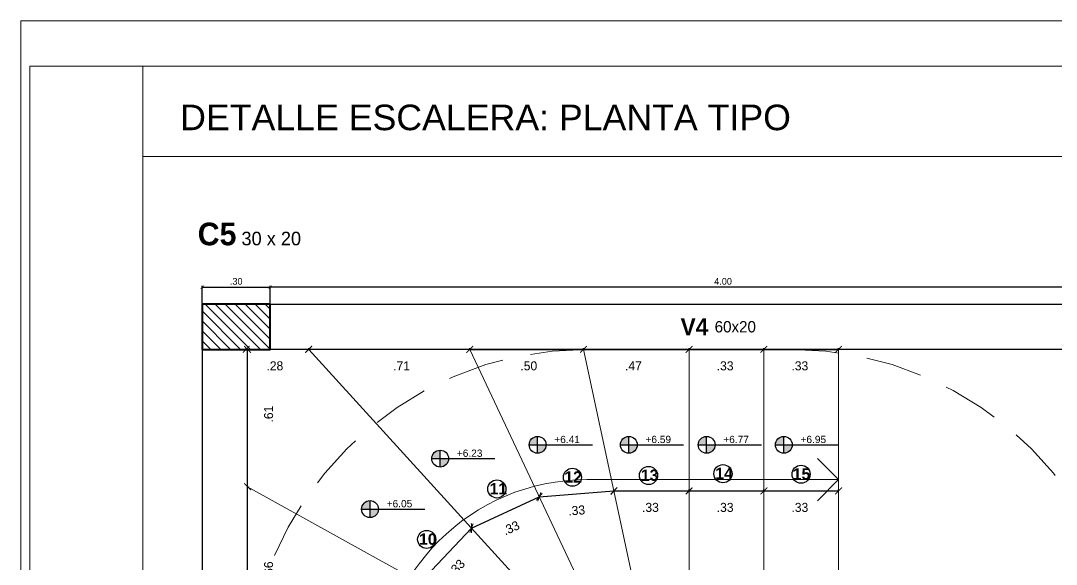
# Model space of a CAD drawing. Header units: millimetres. Extents: x -7 to 1246, y -1 to 1401.
# Drawn here: x -7.17 to 15.69, y 16.87 to 28.86 of the extents above; entities that cross this region are included whole.
import ezdxf
from ezdxf.enums import TextEntityAlignment as Align

# ---------------------------------------------------------------- set-up
doc = ezdxf.new("R2010")
doc.units = ezdxf.units.MM
doc.linetypes.add('HIDDEN', pattern=[0.375, 0.25, -0.125])
for name, color, linetype, lineweight in [('Anotaciones', 250, 'Continuous', 5), ('Columnas', 7, 'Continuous', 40), ('Cotas', 152, 'Continuous', 5), ('HATCH', 250, 'Continuous', 15), ('Muros', 7, 'Continuous', 30), ('Proyeccion', 252, 'HIDDEN', 13), ('Textos', 250, 'Continuous', 15), ('Vista', 252, 'Continuous', 13)]:
    doc.layers.add(name, color=color, linetype=linetype, lineweight=lineweight)
doc.layers.add('texto estructura', color=250, linetype='Continuous')
doc.styles.add('CENTURYGOTIC', font='GOTHIC.TTF')
doc.styles.add('Estilo_Generado_2', font='GOTHICB.TTF')
doc.styles.add('Gotic', font='GOTHIC.TTF')
doc.styles.get("Standard").update_dxf_attribs({"font": 'arial.ttf'})
doc.dimstyles.new('1 20', dxfattribs={"dimtxt": 0.15, "dimasz": 0.08, "dimexe": 0.03, "dimexo": 0.02, "dimgap": 0.05, "dimtad": 1, "dimlfac": 0.2, "dimzin": 4, "dimdsep": 46, "dimtxsty": 'CENTURYGOTIC', "dimblk": 'ARCHTICK', "dimcen": 0.06, "dimclrd": 256, "dimclre": 256, "dimclrt": 251, "dimadec": 0, "dimazin": 0, "dimtfac": 1, "dimtofl": 0, "dimtmove": 2, "dimatfit": 3, "dimldrblk": 'ARCHTICK', "dimfxl": 1, "dimtolj": 1, "dimtzin": 0, "dimarcsym": 0})
doc.dimstyles.new('Cota 1-20', dxfattribs={"dimtxt": 0.2, "dimasz": 0.15, "dimexe": 0.03, "dimexo": 0.02, "dimgap": 0.05, "dimtad": 1, "dimlfac": 0.2, "dimzin": 4, "dimdsep": 46, "dimtxsty": 'CENTURYGOTIC', "dimblk": 'ARCHTICK', "dimcen": 0.6, "dimclrd": 256, "dimclre": 256, "dimclrt": 256, "dimadec": 0, "dimazin": 0, "dimtfac": 1, "dimtofl": 0, "dimtmove": 2, "dimatfit": 3, "dimldrblk": 'ARCHTICK', "dimfxl": 1, "dimtolj": 1, "dimtzin": 0, "dimarcsym": 0})

# ---------------------------------------------------------------- blocks, each defined once
blk = doc.blocks.new('_ArchTick')
at = {"color": 0, "linetype": 'ByBlock', "const_width": 0.15}
blk.add_lwpolyline([(-0.5, -0.5), (0.5, 0.5)], dxfattribs=at)
blk = doc.blocks.new('*D639')
at = {"layer": 'Cotas', "lineweight": -2, "transparency": 16777216}
for p, q in [((-1.666, 22.391), (-1.666, 23.012)), ((18.334, 22.982), (-1.666, 22.982)), ((18.334, 22.391), (18.334, 23.012))]:
    blk.add_line(p, q, dxfattribs=at)
at = {"layer": 'Defpoints', "color": 0, "transparency": 16777216}
for p in [(-1.666, 22.982), (-1.666, 22.371), (18.334, 22.371)]:
    blk.add_point(p, dxfattribs=at)
at = {"layer": 'Cotas', "lineweight": -2, "transparency": 16777216, "xscale": 0.08, "yscale": 0.08, "zscale": 0.08, "rotation": 180}
blk.add_blockref('_ArchTick', (-1.666, 22.982), dxfattribs=at)
at = {"layer": 'Cotas', "lineweight": -2, "transparency": 16777216, "xscale": 0.08, "yscale": 0.08, "zscale": 0.08}
blk.add_blockref('_ArchTick', (18.334, 22.982), dxfattribs=at)
at = {"layer": 'Cotas', "color": 251, "transparency": 16777216, "insert": (8.334, 23.111), "char_height": 0.15, "attachment_point": 5, "style": 'CENTURYGOTIC'}
blk.add_mtext('\\A1;4.00', dxfattribs=at)
blk = doc.blocks.new('*D640')
at = {"layer": 'Cotas', "lineweight": -2, "transparency": 16777216}
for p, q in [((-3.166, 22.63), (-3.166, 23.012)), ((-3.166, 22.982), (-1.666, 22.982)), ((-1.666, 22.391), (-1.666, 23.012))]:
    blk.add_line(p, q, dxfattribs=at)
at = {"layer": 'Defpoints', "color": 0, "transparency": 16777216}
for p in [(-1.666, 22.982), (-3.166, 22.61), (-1.666, 22.371)]:
    blk.add_point(p, dxfattribs=at)
at = {"layer": 'Cotas', "lineweight": -2, "transparency": 16777216, "xscale": 0.08, "yscale": 0.08, "zscale": 0.08, "rotation": 180}
blk.add_blockref('_ArchTick', (-3.166, 22.982), dxfattribs=at)
at = {"layer": 'Cotas', "lineweight": -2, "transparency": 16777216, "xscale": 0.08, "yscale": 0.08, "zscale": 0.08}
blk.add_blockref('_ArchTick', (-1.666, 22.982), dxfattribs=at)
at = {"layer": 'Cotas', "color": 251, "transparency": 16777216, "insert": (-2.416, 23.111), "char_height": 0.15, "attachment_point": 5, "style": 'CENTURYGOTIC'}
blk.add_mtext('\\A1;.30', dxfattribs=at)
blk = doc.blocks.new('*D649')
at = {"layer": 'Cotas', "lineweight": -2, "transparency": 16777216}
for p, q in [((9.234, 18.505), (9.234, 18.515)), ((9.234, 18.485), (10.883, 18.485)), ((10.883, 18.505), (10.883, 18.515))]:
    blk.add_line(p, q, dxfattribs=at)
at = {"layer": 'Defpoints', "color": 0, "transparency": 16777216}
for p in [(9.234, 18.485), (10.883, 18.485), (10.883, 18.485)]:
    blk.add_point(p, dxfattribs=at)
at = {"layer": 'Cotas', "lineweight": -2, "transparency": 16777216, "xscale": 0.15, "yscale": 0.15, "zscale": 0.15, "rotation": 180}
blk.add_blockref('_ArchTick', (9.234, 18.485), dxfattribs=at)
at = {"layer": 'Cotas', "lineweight": -2, "transparency": 16777216, "xscale": 0.15, "yscale": 0.15, "zscale": 0.15}
blk.add_blockref('_ArchTick', (10.883, 18.485), dxfattribs=at)
at = {"layer": 'Cotas', "transparency": 16777216, "insert": (10.029, 18.12), "char_height": 0.2, "attachment_point": 5, "style": 'CENTURYGOTIC'}
blk.add_mtext('\\A1;.33', dxfattribs=at)
blk = doc.blocks.new('*D650')
at = {"layer": 'Cotas', "lineweight": -2, "transparency": 16777216}
for p, q in [((7.584, 18.505), (7.584, 18.515)), ((7.584, 18.485), (9.234, 18.485)), ((9.234, 18.505), (9.234, 18.515))]:
    blk.add_line(p, q, dxfattribs=at)
at = {"layer": 'Defpoints', "color": 0, "transparency": 16777216}
for p in [(7.584, 18.485), (9.234, 18.485), (9.234, 18.485)]:
    blk.add_point(p, dxfattribs=at)
at = {"layer": 'Cotas', "lineweight": -2, "transparency": 16777216, "xscale": 0.15, "yscale": 0.15, "zscale": 0.15, "rotation": 180}
blk.add_blockref('_ArchTick', (7.584, 18.485), dxfattribs=at)
at = {"layer": 'Cotas', "lineweight": -2, "transparency": 16777216, "xscale": 0.15, "yscale": 0.15, "zscale": 0.15}
blk.add_blockref('_ArchTick', (9.234, 18.485), dxfattribs=at)
at = {"layer": 'Cotas', "transparency": 16777216, "insert": (8.379, 18.12), "char_height": 0.2, "attachment_point": 5, "style": 'CENTURYGOTIC'}
blk.add_mtext('\\A1;.33', dxfattribs=at)
blk = doc.blocks.new('*D577')
at = {"layer": 'Cotas', "lineweight": -2, "transparency": 16777216}
for p, q in [((5.925, 18.505), (5.925, 18.515)), ((5.925, 18.485), (7.584, 18.485)), ((7.584, 18.505), (7.584, 18.515))]:
    blk.add_line(p, q, dxfattribs=at)
at = {"layer": 'Defpoints', "color": 0, "transparency": 16777216}
for p in [(5.925, 18.485), (7.584, 18.485), (7.584, 18.485)]:
    blk.add_point(p, dxfattribs=at)
at = {"layer": 'Cotas', "lineweight": -2, "transparency": 16777216, "xscale": 0.15, "yscale": 0.15, "zscale": 0.15, "rotation": 180}
blk.add_blockref('_ArchTick', (5.925, 18.485), dxfattribs=at)
at = {"layer": 'Cotas', "lineweight": -2, "transparency": 16777216, "xscale": 0.15, "yscale": 0.15, "zscale": 0.15}
blk.add_blockref('_ArchTick', (7.584, 18.485), dxfattribs=at)
at = {"layer": 'Cotas', "transparency": 16777216, "insert": (6.73, 18.12), "char_height": 0.2, "attachment_point": 5, "style": 'CENTURYGOTIC'}
blk.add_mtext('\\A1;.33', dxfattribs=at)
blk = doc.blocks.new('*D578')
at = {"layer": 'Cotas', "lineweight": -2, "transparency": 16777216}
for p, q in [((4.274, 18.376), (4.273, 18.386)), ((4.276, 18.356), (5.925, 18.485)), ((5.923, 18.505), (5.922, 18.515))]:
    blk.add_line(p, q, dxfattribs=at)
at = {"layer": 'Defpoints', "color": 0, "transparency": 16777216}
for p in [(4.276, 18.356), (5.925, 18.485), (5.925, 18.485)]:
    blk.add_point(p, dxfattribs=at)
at = {"layer": 'Cotas', "lineweight": -2, "transparency": 16777216, "xscale": 0.15, "yscale": 0.15, "zscale": 0.15}
for p, rotation in [((5.925, 18.485), 4.461598424622991), ((4.276, 18.356), 184.461598424623)]:
    blk.add_blockref('_ArchTick', p, dxfattribs=dict(at, rotation=rotation))
at = {"layer": 'Cotas', "transparency": 16777216, "insert": (5.101, 18.055), "char_height": 0.2, "attachment_point": 5, "rotation": 4.4616, "style": 'CENTURYGOTIC'}
blk.add_mtext('\\A1;.33', dxfattribs=at)
blk = doc.blocks.new('*D579')
at = {"layer": 'Cotas', "lineweight": -2, "transparency": 16777216}
for p, q in [((2.778, 17.664), (4.276, 18.356)), ((4.267, 18.374), (4.263, 18.383)), ((2.77, 17.682), (2.765, 17.691))]:
    blk.add_line(p, q, dxfattribs=at)
at = {"layer": 'Defpoints', "color": 0, "transparency": 16777216}
for p in [(4.276, 18.356), (4.276, 18.356), (2.778, 17.664)]:
    blk.add_point(p, dxfattribs=at)
at = {"layer": 'Cotas', "lineweight": -2, "transparency": 16777216, "xscale": 0.15, "yscale": 0.15, "zscale": 0.15}
for p, rotation in [((4.276, 18.356), 24.79764715604878), ((2.778, 17.664), 204.7976471560488)]:
    blk.add_blockref('_ArchTick', p, dxfattribs=dict(at, rotation=rotation))
at = {"layer": 'Cotas', "transparency": 16777216, "insert": (3.653, 17.667), "char_height": 0.2, "attachment_point": 5, "rotation": 24.7976, "style": 'CENTURYGOTIC'}
blk.add_mtext('\\A1;.33', dxfattribs=at)
blk = doc.blocks.new('*D580')
at = {"layer": 'Cotas', "lineweight": -2, "transparency": 16777216}
for p, q in [((1.643, 16.467), (2.778, 17.664)), ((2.764, 17.678), (2.756, 17.685)), ((1.629, 16.481), (1.621, 16.488))]:
    blk.add_line(p, q, dxfattribs=at)
at = {"layer": 'Defpoints', "color": 0, "transparency": 16777216}
for p in [(2.778, 17.664), (2.778, 17.664), (1.643, 16.467)]:
    blk.add_point(p, dxfattribs=at)
at = {"layer": 'Cotas', "lineweight": -2, "transparency": 16777216, "xscale": 0.15, "yscale": 0.15, "zscale": 0.15}
for p, rotation in [((2.778, 17.664), 46.53176477097072), ((1.643, 16.467), 226.5317647709708)]:
    blk.add_blockref('_ArchTick', p, dxfattribs=dict(at, rotation=rotation))
at = {"layer": 'Cotas', "transparency": 16777216, "insert": (2.455, 16.793), "char_height": 0.2, "attachment_point": 5, "rotation": 46.5318, "style": 'CENTURYGOTIC'}
blk.add_mtext('\\A1;.33', dxfattribs=at)
blk = doc.blocks.new('aqweqwqq')
at = {"layer": 'HATCH', "true_color": 0x2776bb}
h = blk.add_hatch(color=152, dxfattribs=at)
h.paths.add_polyline_path([(240.9884, 301.1046, 0.414214), (240.9471, 301.0632), (240.9884, 301.0632)])
h.paths.add_polyline_path([(240.9884, 301.0632), (240.9471, 301.0632, 0.414214), (240.9884, 301.0219)])
h.paths.add_polyline_path([(240.9884, 301.1046), (240.9884, 301.0632), (240.9884, 301.0219, 0.414214), (241.0298, 301.0632, 0.414214)])
for p, q in [((240.3286, 303.4882), (240.3286, 302.3382)), ((240.6585, 303.4882), (240.6585, 302.3382)), ((240.9884, 303.4882), (240.9884, 302.2692)), ((239.6019, 301.7726), (238.5889, 301.2111)), ((240.9884, 301.7073), (240.9884, 300.4882)), ((240.3286, 301.6382), (240.3286, 300.4882)), ((240.6585, 301.6382), (240.6585, 300.4882))]:
    blk.add_line(p, q)
at = {"color": 152, "true_color": 0x2776bb}
blk.add_lwpolyline([(240.8952, 303.0065), (240.9884, 302.9132), (240.8952, 302.82)], dxfattribs=at)
blk.add_lwpolyline([(240.9884, 301.0632), (239.8776, 301.0632, -1), (239.8776, 302.9132), (240.9884, 302.9132)], format="xyb", dxfattribs=at)
blk.add_lwpolyline([(239.8776, 301.6382, -1), (239.8776, 302.3382), (240.7797, 302.3382, -1), (240.7797, 301.6382)], format="xyb", close=True)
blk.add_circle((240.9884, 301.0632), 0.0414, dxfattribs=at)
at = {"layer": 'HATCH'}
for p, q in [((239.7271, 302.3042), (238.6486, 303.4882)), ((239.9024, 302.3382), (239.3599, 303.4882)), ((240.1096, 302.3382), (239.8623, 303.4882)), ((239.6019, 302.2039), (238.3786, 302.8819)), ((239.545, 302.0975), (238.3786, 302.2208)), ((239.545, 301.879), (238.3786, 301.7556)), ((239.6019, 301.7726), (238.3786, 301.0946)), ((239.7271, 301.6722), (238.6486, 300.4882)), ((239.9024, 301.6382), (239.3599, 300.4882)), ((240.1096, 301.6382), (239.8623, 300.4882))]:
    blk.add_line(p, q, dxfattribs=at)
blk = doc.blocks.new('esc')
at = {"layer": 'Columnas'}
blk.add_lwpolyline([(198.2062, 303.9678), (198.5062, 303.9678), (198.5062, 304.1678), (198.2062, 304.1678)], close=True, dxfattribs=at)
at = {"layer": 'Muros'}
for points in [[(198.5062, 303.9678), (198.5062, 304.1678), (202.5062, 304.1678), (202.5062, 303.9678)], [(198.2062, 300.9678), (198.4062, 300.9678), (198.4062, 303.9678), (198.2062, 303.9678)]]:
    blk.add_lwpolyline(points, close=True, dxfattribs=at)
at = {"layer": 'Proyeccion'}
blk.add_lwpolyline([(199.9051, 300.9678, -1), (199.9051, 303.9678), (200.8073, 303.9678, -1), (200.8073, 300.9678)], format="xyb", close=True, dxfattribs=at)
at = {"layer": 'HATCH'}
blk.add_blockref('aqweqwqq', (-39.9724, 0.4796), dxfattribs=at)
blk = doc.blocks.new('*D599')
at = {"layer": 'Cotas', "lineweight": -2, "transparency": 16777216}
for p, q in [((9.234, 21.63), (9.234, 21.64)), ((9.234, 21.61), (10.883, 21.61)), ((10.883, 21.63), (10.883, 21.64))]:
    blk.add_line(p, q, dxfattribs=at)
at = {"layer": 'Defpoints', "color": 0, "transparency": 16777216}
for p in [(9.234, 21.61), (10.883, 21.61), (10.883, 21.61)]:
    blk.add_point(p, dxfattribs=at)
at = {"layer": 'Cotas', "lineweight": -2, "transparency": 16777216, "xscale": 0.15, "yscale": 0.15, "zscale": 0.15, "rotation": 180}
blk.add_blockref('_ArchTick', (9.234, 21.61), dxfattribs=at)
at = {"layer": 'Cotas', "lineweight": -2, "transparency": 16777216, "xscale": 0.15, "yscale": 0.15, "zscale": 0.15}
blk.add_blockref('_ArchTick', (10.883, 21.61), dxfattribs=at)
at = {"layer": 'Cotas', "transparency": 16777216, "insert": (10.029, 21.245), "char_height": 0.2, "attachment_point": 5, "style": 'CENTURYGOTIC'}
blk.add_mtext('\\A1;.33', dxfattribs=at)
blk = doc.blocks.new('*D600')
at = {"layer": 'Cotas', "lineweight": -2, "transparency": 16777216}
for p, q in [((7.584, 21.63), (7.584, 21.64)), ((7.584, 21.61), (9.234, 21.61)), ((9.234, 21.63), (9.234, 21.64))]:
    blk.add_line(p, q, dxfattribs=at)
at = {"layer": 'Defpoints', "color": 0, "transparency": 16777216}
for p in [(7.584, 21.61), (9.234, 21.61), (9.234, 21.61)]:
    blk.add_point(p, dxfattribs=at)
at = {"layer": 'Cotas', "lineweight": -2, "transparency": 16777216, "xscale": 0.15, "yscale": 0.15, "zscale": 0.15, "rotation": 180}
blk.add_blockref('_ArchTick', (7.584, 21.61), dxfattribs=at)
at = {"layer": 'Cotas', "lineweight": -2, "transparency": 16777216, "xscale": 0.15, "yscale": 0.15, "zscale": 0.15}
blk.add_blockref('_ArchTick', (9.234, 21.61), dxfattribs=at)
at = {"layer": 'Cotas', "transparency": 16777216, "insert": (8.379, 21.245), "char_height": 0.2, "attachment_point": 5, "style": 'CENTURYGOTIC'}
blk.add_mtext('\\A1;.33', dxfattribs=at)
blk = doc.blocks.new('*D601')
at = {"layer": 'Cotas', "lineweight": -2, "transparency": 16777216}
for p, q in [((5.253, 21.63), (5.253, 21.64)), ((5.253, 21.61), (7.584, 21.61)), ((7.584, 21.63), (7.584, 21.64))]:
    blk.add_line(p, q, dxfattribs=at)
at = {"layer": 'Defpoints', "color": 0, "transparency": 16777216}
for p in [(5.253, 21.61), (7.584, 21.61), (7.584, 21.61)]:
    blk.add_point(p, dxfattribs=at)
at = {"layer": 'Cotas', "lineweight": -2, "transparency": 16777216, "xscale": 0.15, "yscale": 0.15, "zscale": 0.15, "rotation": 180}
blk.add_blockref('_ArchTick', (5.253, 21.61), dxfattribs=at)
at = {"layer": 'Cotas', "lineweight": -2, "transparency": 16777216, "xscale": 0.15, "yscale": 0.15, "zscale": 0.15}
blk.add_blockref('_ArchTick', (7.584, 21.61), dxfattribs=at)
at = {"layer": 'Cotas', "transparency": 16777216, "insert": (6.354, 21.245), "char_height": 0.2, "attachment_point": 5, "style": 'CENTURYGOTIC'}
blk.add_mtext('\\A1;.47', dxfattribs=at)
blk = doc.blocks.new('*D602')
at = {"layer": 'Cotas', "lineweight": -2, "transparency": 16777216}
for p, q in [((2.741, 21.63), (2.741, 21.64)), ((2.741, 21.61), (5.253, 21.61)), ((5.253, 21.63), (5.253, 21.64))]:
    blk.add_line(p, q, dxfattribs=at)
at = {"layer": 'Defpoints', "color": 0, "transparency": 16777216}
for p in [(2.741, 21.61), (5.253, 21.61), (5.253, 21.61)]:
    blk.add_point(p, dxfattribs=at)
at = {"layer": 'Cotas', "lineweight": -2, "transparency": 16777216, "xscale": 0.15, "yscale": 0.15, "zscale": 0.15, "rotation": 180}
blk.add_blockref('_ArchTick', (2.741, 21.61), dxfattribs=at)
at = {"layer": 'Cotas', "lineweight": -2, "transparency": 16777216, "xscale": 0.15, "yscale": 0.15, "zscale": 0.15}
blk.add_blockref('_ArchTick', (5.253, 21.61), dxfattribs=at)
at = {"layer": 'Cotas', "transparency": 16777216, "insert": (4.044, 21.245), "char_height": 0.2, "attachment_point": 5, "style": 'CENTURYGOTIC'}
blk.add_mtext('\\A1;.50', dxfattribs=at)
blk = doc.blocks.new('*D603')
at = {"layer": 'Cotas', "lineweight": -2, "transparency": 16777216}
for p, q in [((-0.816, 21.63), (-0.816, 21.64)), ((2.741, 21.61), (-0.816, 21.61)), ((2.741, 21.63), (2.741, 21.64))]:
    blk.add_line(p, q, dxfattribs=at)
at = {"layer": 'Defpoints', "color": 0, "transparency": 16777216}
for p in [(-0.816, 21.61), (-0.816, 21.61), (2.741, 21.61)]:
    blk.add_point(p, dxfattribs=at)
at = {"layer": 'Cotas', "lineweight": -2, "transparency": 16777216, "xscale": 0.15, "yscale": 0.15, "zscale": 0.15, "rotation": 180}
blk.add_blockref('_ArchTick', (-0.816, 21.61), dxfattribs=at)
at = {"layer": 'Cotas', "lineweight": -2, "transparency": 16777216, "xscale": 0.15, "yscale": 0.15, "zscale": 0.15}
blk.add_blockref('_ArchTick', (2.741, 21.61), dxfattribs=at)
at = {"layer": 'Cotas', "transparency": 16777216, "insert": (1.235, 21.245), "char_height": 0.2, "attachment_point": 5, "style": 'CENTURYGOTIC'}
blk.add_mtext('\\A1;.71', dxfattribs=at)
blk = doc.blocks.new('*D604')
at = {"layer": 'Cotas', "lineweight": -2, "transparency": 16777216}
for p, q in [((-2.196, 21.63), (-2.196, 21.64)), ((-0.816, 21.61), (-2.196, 21.61)), ((-0.816, 21.63), (-0.816, 21.64))]:
    blk.add_line(p, q, dxfattribs=at)
at = {"layer": 'Defpoints', "color": 0, "transparency": 16777216}
for p in [(-2.196, 21.61), (-2.196, 21.61), (-0.816, 21.61)]:
    blk.add_point(p, dxfattribs=at)
at = {"layer": 'Cotas', "lineweight": -2, "transparency": 16777216, "xscale": 0.15, "yscale": 0.15, "zscale": 0.15, "rotation": 180}
blk.add_blockref('_ArchTick', (-2.196, 21.61), dxfattribs=at)
at = {"layer": 'Cotas', "lineweight": -2, "transparency": 16777216, "xscale": 0.15, "yscale": 0.15, "zscale": 0.15}
blk.add_blockref('_ArchTick', (-0.816, 21.61), dxfattribs=at)
at = {"layer": 'Cotas', "transparency": 16777216, "insert": (-1.563, 21.245), "char_height": 0.2, "attachment_point": 5, "style": 'CENTURYGOTIC'}
blk.add_mtext('\\A1;.28', dxfattribs=at)
blk = doc.blocks.new('*D605')
at = {"layer": 'Cotas', "lineweight": -2, "transparency": 16777216}
for p, q in [((-2.186, 21.61), (-2.196, 21.61)), ((-2.166, 18.578), (-2.166, 21.61)), ((-2.146, 18.578), (-2.136, 18.578))]:
    blk.add_line(p, q, dxfattribs=at)
at = {"layer": 'Defpoints', "color": 0, "transparency": 16777216}
for p in [(-2.166, 21.61), (-2.166, 21.61), (-2.166, 18.578)]:
    blk.add_point(p, dxfattribs=at)
at = {"layer": 'Cotas', "lineweight": -2, "transparency": 16777216, "xscale": 0.15, "yscale": 0.15, "zscale": 0.15}
for p, rotation in [((-2.166, 21.61), 90), ((-2.166, 18.578), 270)]:
    blk.add_blockref('_ArchTick', p, dxfattribs=dict(at, rotation=rotation))
at = {"layer": 'Cotas', "transparency": 16777216, "insert": (-1.701, 20.181), "char_height": 0.2, "attachment_point": 5, "rotation": 90, "style": 'CENTURYGOTIC'}
blk.add_mtext('\\A1;.61', dxfattribs=at)
blk = doc.blocks.new('*D606')
at = {"layer": 'Cotas', "lineweight": -2, "transparency": 16777216}
for p, q in [((-2.166, 15.273), (-2.166, 18.578)), ((-2.146, 18.578), (-2.136, 18.578)), ((-2.146, 15.273), (-2.136, 15.273))]:
    blk.add_line(p, q, dxfattribs=at)
at = {"layer": 'Defpoints', "color": 0, "transparency": 16777216}
for p in [(-2.166, 18.578), (-2.166, 18.578), (-2.166, 15.273)]:
    blk.add_point(p, dxfattribs=at)
at = {"layer": 'Cotas', "lineweight": -2, "transparency": 16777216, "xscale": 0.15, "yscale": 0.15, "zscale": 0.15}
for p, rotation in [((-2.166, 18.578), 90), ((-2.166, 15.273), 270)]:
    blk.add_blockref('_ArchTick', p, dxfattribs=dict(at, rotation=rotation))
at = {"layer": 'Cotas', "transparency": 16777216, "insert": (-1.701, 16.743), "char_height": 0.2, "attachment_point": 5, "rotation": 90, "style": 'CENTURYGOTIC'}
blk.add_mtext('\\A1;.66', dxfattribs=at)
blk = doc.blocks.new('Cota de nivel planta')
h = blk.add_hatch(color=256)
h.dxf.hatch_style = 1
h.paths.add_polyline_path([(0.466, 0), (0, 0), (0, -0.466, 0.414214)])
h.paths.add_polyline_path([(0, 0), (0, 0.466, 0.414214), (-0.466, 0)])
for p, q in [((-0.466, 0), (0.466, 0)), ((0, -0.466), (0, 0.466)), ((0.466, 0), (3.023, 0))]:
    blk.add_line(p, q)
blk.add_circle((0, 0), 0.466)
blk.add_attdef('NIVEL', text='', height=0.4).set_placement((1.628, 0.1), align=Align.CENTER)

msp = doc.modelspace()

# ---------------------------------------------------------------- hatches: boundary and pattern name
at = {"layer": 'HATCH', "true_color": 0x000000}
h = msp.add_hatch(dxfattribs=at)
h.set_pattern_fill('ANSI31', color=18, scale=0.049, angle=90)
h.set_pattern_definition([(135, (-196.26747, -285.19869), (-0.11000814, -0.11000814), [])])
h.paths.add_polyline_path([(-1.666, 22.61), (-3.166, 22.61), (-3.166, 21.61), (-2.166, 21.61), (-1.666, 21.61)])
h.paths.add_polyline_path([(-1.666, 6.61), (-3.166, 6.61), (-3.166, 5.61), (-1.666, 5.61)])

# ---------------------------------------------------------------- linework, layer by layer
at = {"lineweight": 13}
msp.add_lwpolyline([(-7.175, -0.835), (34.825, -0.835), (34.825, 28.865), (-7.175, 28.865)], close=True, dxfattribs=at)
at = {"lineweight": 13, "ltscale": 0.05}
msp.add_lwpolyline([(-4.475, 0.165), (33.825, 0.165), (33.825, 27.865), (-6.975, 27.865)], dxfattribs=at)
at = {"lineweight": 13}
msp.add_lwpolyline([(-4.475, 27.865), (-4.475, 0.165), (-6.975, 0.165), (-6.975, 27.865)], dxfattribs=at)
for centre in [(5.008, 18.787), (6.688, 18.826), (8.331, 18.865), (10.056, 18.854), (3.339, 18.529), (1.79, 17.415)]:
    msp.add_circle(centre, 0.2)
at = {"layer": 'Vista'}
msp.add_line((-4.475, 25.865), (33.825, 25.865), dxfattribs=at)

# ---------------------------------------------------------------- block references
at = {"xscale": 5, "yscale": 5, "zscale": 5}
msp.add_blockref('esc', (-994.197, -1498.229), dxfattribs=at)
ref = msp.add_blockref('Cota de nivel planta', (4.239, 19.502), dxfattribs=dict(xscale=0.4, yscale=0.4, zscale=0.4))
ref.add_attrib('NIVEL', '+6.41', dxfattribs={"layer": 'Anotaciones', "height": 0.16}).set_placement((4.89, 19.542), align=Align.CENTER)
ref = msp.add_blockref('Cota de nivel planta', (6.252, 19.502), dxfattribs=dict(xscale=0.4, yscale=0.4, zscale=0.4))
ref.add_attrib('NIVEL', '+6.59', dxfattribs={"layer": 'Anotaciones', "height": 0.16}).set_placement((6.903, 19.542), align=Align.CENTER)
ref = msp.add_blockref('Cota de nivel planta', (7.971, 19.502), dxfattribs=dict(xscale=0.4, yscale=0.4, zscale=0.4))
ref.add_attrib('NIVEL', '+6.77', dxfattribs={"layer": 'Anotaciones', "height": 0.16}).set_placement((8.622, 19.542), align=Align.CENTER)
ref = msp.add_blockref('Cota de nivel planta', (9.675, 19.502), dxfattribs=dict(xscale=0.4, yscale=0.4, zscale=0.4))
ref.add_attrib('NIVEL', '+6.95', dxfattribs={"layer": 'Anotaciones', "height": 0.16}).set_placement((10.326, 19.542), align=Align.CENTER)
ref = msp.add_blockref('Cota de nivel planta', (2.087, 19.198), dxfattribs=dict(xscale=0.4, yscale=0.4, zscale=0.4))
ref.add_attrib('NIVEL', '+6.23', dxfattribs={"layer": 'Anotaciones', "height": 0.16}).set_placement((2.738, 19.238), align=Align.CENTER)
ref = msp.add_blockref('Cota de nivel planta', (0.538, 18.084), dxfattribs=dict(xscale=0.4, yscale=0.4, zscale=0.4))
ref.add_attrib('NIVEL', '+6.05', dxfattribs={"layer": 'Anotaciones', "height": 0.16}).set_placement((1.189, 18.124), align=Align.CENTER)

# ---------------------------------------------------------------- texts
at = {"layer": 'texto estructura', "linetype": 'Continuous', "insert": (9.059, 22.297), "char_height": 0.375, "attachment_point": 3, "line_spacing_factor": 0.97018, "style": 'Estilo_Generado_2'}
msp.add_mtext('\\A1;V4{\\fCentury Gothic|b0|i0|c0|p34; \\H0.66667x;60x20}', dxfattribs=at)
at = {"layer": 'Textos', "insert": (-3.654, 27.012), "char_height": 0.56404, "attachment_point": 1}
msp.add_mtext_dynamic_manual_height_columns('DETALLE ESCALERA: PLANTA TIPO', width=26.07968, gutter_width=2.82, heights=[0], dxfattribs=at)
at = {"layer": 'Textos', "insert": (-0.984, 24.407), "char_height": 0.75245, "width": 6.25312, "attachment_point": 3, "style": 'Gotic'}
msp.add_mtext('{\\fCentury Gothic|b1|i0|c0|p34;\\H0.6645x;C5\\fCentury Gothic|b0|i0|c0|p34;\\H0.6x; 30 x 20}', dxfattribs=at)
at = {"layer": 'Textos', "linetype": 'Continuous', "char_height": 0.25, "width": 21.5584, "attachment_point": 3, "style": 'Estilo_Generado_2'}
for s, insert in [('\\A1;\\pxql;{\\f@Arial Unicode MS|b1|i0|c0|p34;14}', (29.718, 18.996)), ('\\A1;\\pxql;{\\f@Arial Unicode MS|b1|i0|c0|p34;15}', (31.43, 18.985)), ('\\A1;\\pxql;{\\f@Arial Unicode MS|b1|i0|c0|p34;12}', (26.388, 18.919)), ('\\A1;\\pxql;{\\f@Arial Unicode MS|b1|i0|c0|p34;13}', (28.077, 18.958)), ('\\A1;\\pxql;{\\f@Arial Unicode MS|b1|i0|c0|p34;11}', (24.737, 18.66)), ('\\A1;\\pxql;{\\f@Arial Unicode MS|b1|i0|c0|p34;10}', (23.178, 17.546))]:
    msp.add_mtext(s, dxfattribs=dict(at, insert=insert))

# ---------------------------------------------------------------- dimensions: what is measured, and where the dimension line sits
at = {"layer": 'Cotas'}
dim = msp.add_linear_dim(base=(-1.666, 22.982), p1=(-3.166, 22.61), p2=(-1.666, 22.371), angle=180, dimstyle='1 20', dxfattribs=at)
dim.commit()
dim.dimension.update_dxf_attribs({"geometry": '*D640', "text_midpoint": (-2.416, 23.111)})
dim = msp.add_linear_dim(base=(-1.666, 22.982), p1=(18.334, 22.371), p2=(-1.666, 22.371), dimstyle='1 20', dxfattribs=at)
dim.commit()
dim.dimension.update_dxf_attribs({"geometry": '*D639', "text_midpoint": (8.334, 23.111)})
for base, p1, p2, angle, picture, middle in [((-2.196, 21.61), (-0.816, 21.61), (-2.196, 21.61), 180, '*D604', (-1.563, 21.245)), ((-2.166, 21.61), (-2.166, 18.578), (-2.166, 21.61), 90, '*D605', (-1.701, 20.181)), ((-0.816, 21.61), (2.741, 21.61), (-0.816, 21.61), 180, '*D603', (1.235, 21.245)), ((-2.166, 18.578), (-2.166, 15.273), (-2.166, 18.578), 90, '*D606', (-1.701, 16.743)), ((5.925, 18.485), (4.276, 18.356), (5.925, 18.485), 4.4616, '*D578', (5.101, 18.055)), ((4.276, 18.356), (2.778, 17.664), (4.276, 18.356), 24.7976, '*D579', (3.653, 17.667)), ((2.778, 17.664), (1.643, 16.467), (2.778, 17.664), 46.5318, '*D580', (2.455, 16.793))]:
    dim = msp.add_linear_dim(base=base, p1=p1, p2=p2, angle=angle, dimstyle='Cota 1-20', dxfattribs=at)
    dim.commit()
    dim.dimension.update_dxf_attribs({"geometry": picture, "text_midpoint": middle, "dimtype": 160})
for base, p1, p2, picture, middle in [((5.253, 21.61), (2.741, 21.61), (5.253, 21.61), '*D602', (4.044, 21.245)), ((7.584, 21.61), (5.253, 21.61), (7.584, 21.61), '*D601', (6.354, 21.245)), ((9.234, 21.61), (7.584, 21.61), (9.234, 21.61), '*D600', (8.379, 21.245)), ((10.883, 21.61), (9.234, 21.61), (10.883, 21.61), '*D599', (10.029, 21.245)), ((7.584, 18.485), (5.925, 18.485), (7.584, 18.485), '*D577', (6.73, 18.12)), ((9.234, 18.485), (7.584, 18.485), (9.234, 18.485), '*D650', (8.379, 18.12)), ((10.883, 18.485), (9.234, 18.485), (10.883, 18.485), '*D649', (10.029, 18.12))]:
    dim = msp.add_linear_dim(base=base, p1=p1, p2=p2, dimstyle='Cota 1-20', dxfattribs=at)
    dim.commit()
    dim.dimension.update_dxf_attribs({"geometry": picture, "text_midpoint": middle, "dimtype": 160})

doc.saveas('drawing.dxf')
